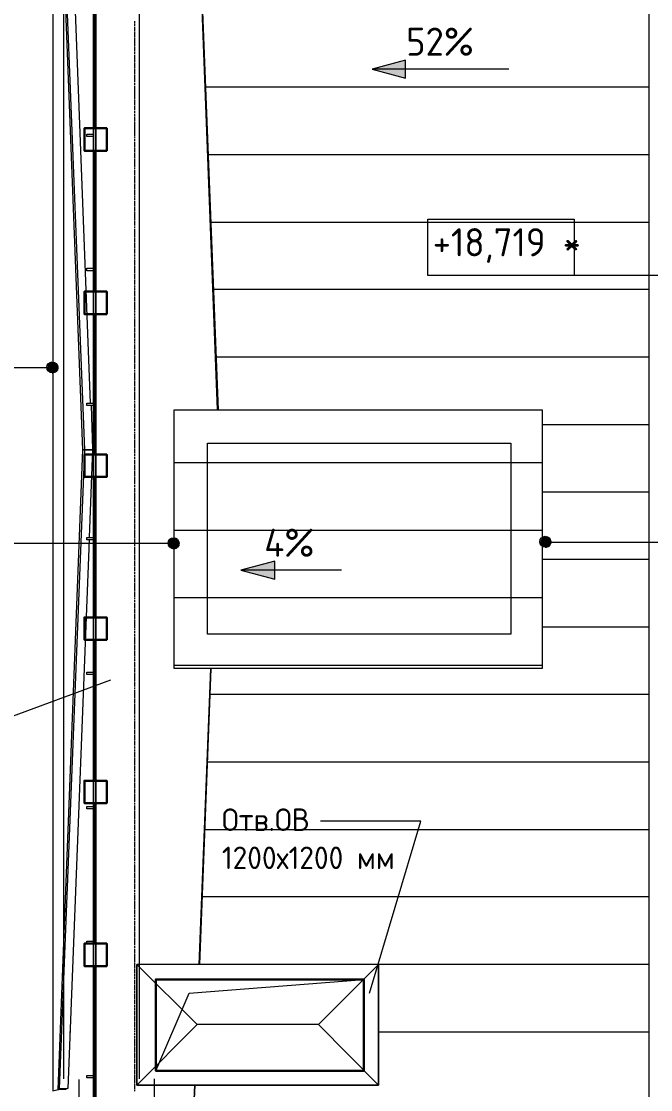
# Model space of a CAD drawing. Header units: millimetres. Extents: x -42533 to 645315, y 3457 to 82611.
# Drawn here: x 536172 to 541773, y 32560 to 42060 of the extents above; entities that cross this region are included whole.
import ezdxf

# ---------------------------------------------------------------- set-up
doc = ezdxf.new("R2010")
doc.units = ezdxf.units.MM
for name, color, linetype, true_color in [('PDF _!ЭОМ.Молниезащита', 7, 'Continuous', 0x954a95), ('PDF _Аннотация', 7, 'Continuous', 0xbababa), ('PDF _Антураж', 7, 'Continuous', 0xbababa), ('PDF _Воздуховоды', 7, 'Continuous', 0xbababa), ('PDF _Крыша', 7, 'Continuous', 0xbababa), ('PDF _Крыша штриховка', 7, 'Continuous', 0xbababa), ('PDF _Обобщенные модели', 7, 'Continuous', 0xbababa), ('PDF _Ограждение', 7, 'Continuous', 0xbababa), ('PDF _Оси', 7, 'Continuous', 0xbababa), ('PDF _Отметки', 7, 'Continuous', 0xbababa), ('PDF _Размеры', 7, 'Continuous', 0xbababa)]:
    doc.layers.add(name, color=color, linetype=linetype, true_color=true_color)
doc.layers.add('PDF _Линии', color=7, linetype='Continuous')
doc.layers.add('PDF _Текст', color=7, linetype='Continuous')
doc.styles.add('PDF GOST Common', font='GOST_Common.ttf')

msp = doc.modelspace()

# ---------------------------------------------------------------- linework, layer by layer
at = {"layer": 'PDF _!ЭОМ.Молниезащита', "color": 5, "lineweight": 30}
for points in [[(536830.8, 41109), (536830.8, 42108.5), (536830.8, 42358.4), (536733.4, 42358.4), (536733.4, 42557.4), (536932.5, 42557.4), (536932.5, 42358.4), (536830.8, 42358.4)], [(536830.8, 39656.2), (536830.8, 40660), (536830.8, 40909.9), (536733.4, 40909.9), (536733.4, 41109), (536932.5, 41109), (536932.5, 40909.9), (536830.8, 40909.9)], [(536830.8, 38207.7), (536830.8, 39207.3), (536830.8, 39457.2), (536733.4, 39457.2), (536733.4, 39656.2), (536932.5, 39656.2), (536932.5, 39457.2), (536830.8, 39457.2)], [(536830.8, 36759.3), (536830.8, 37758.8), (536830.8, 38008.7), (536733.4, 38008.7), (536733.4, 38207.7), (536932.5, 38207.7), (536932.5, 38008.7), (536830.8, 38008.7)], [(536830.8, 35306.5), (536830.8, 36310.3), (536830.8, 36560.2), (536733.4, 36560.2), (536733.4, 36759.3), (536932.5, 36759.3), (536932.5, 36560.2), (536830.8, 36560.2)], [(536830.8, 33858), (536830.8, 34857.6), (536830.8, 35107.5), (536733.4, 35107.5), (536733.4, 35306.5), (536932.5, 35306.5), (536932.5, 35107.5), (536830.8, 35107.5)], [(536830.8, 32409.5), (536830.8, 33409.1), (536830.8, 33659), (536733.4, 33659), (536733.4, 33858), (536932.5, 33858), (536932.5, 33659), (536830.8, 33659)]]:
    msp.add_lwpolyline(points, dxfattribs=at)
at = {"layer": 'PDF _!ЭОМ.Молниезащита', "color": 116, "lineweight": 30, "true_color": 0x136734}
msp.add_circle((543274.8, 33878.4), 12301.6, dxfattribs=at)
at = {"layer": 'PDF _!ЭОМ.Молниезащита', "lineweight": 13}
msp.add_arc((541973.2, 33883.9), 18066.6, 258.64082, 32.4196, dxfattribs=at)
at = {"layer": 'PDF _Аннотация', "color": 8, "lineweight": 20}
msp.add_lwpolyline([(539791.3, 39800.2), (539791.3, 40300), (541091.6, 40300), (541091.6, 39800.2)], close=True, dxfattribs=at)
at = {"layer": 'PDF _Аннотация', "color": 8, "lineweight": 9}
for points in [[(536966.4, 36200.2), (534700.5, 35365.8), (534306.6, 35365.8), (534052.4, 35365.8)], [(539270.4, 33417.6), (539727.8, 34946.5), (539503.3, 34946.5), (538834.2, 34946.5)]]:
    msp.add_lwpolyline(points, dxfattribs=at)
at = {"layer": 'PDF _Антураж', "color": 8, "lineweight": 18}
for points in [[(537919.3, 38605.9), (537699.1, 44336.3), (537699.1, 44429.5)], [(537703.3, 44429.5), (537699.1, 44336.3), (537923.6, 38605.9)], [(536788.5, 38665.2), (536585.2, 43933.9), (536407.3, 43976.3), (536407.3, 44205), (536331.1, 44188.1)], [(536572.5, 32562), (536504.7, 32562), (536504.7, 32570.5), (536500.5, 32566.3), (536504.7, 32566.3), (536513.2, 32566.3), (536737.7, 38250.1), (536720.7, 38250.1), (536737.7, 38250.1), (536805.4, 38250.1), (536737.7, 38250.1), (536513.2, 43921.2), (536585.2, 43921.2)], [(536792.7, 38644), (536805.4, 38254.3), (536775.8, 37470.8)], [(536775.8, 37449.6), (536585.2, 32570.5), (536581, 32570.5)], [(537754.1, 33671.7), (537860, 36306.1), (537758.4, 33671.7)], [(536500.5, 32562), (536504.7, 32562)], [(536581, 32566.3), (536513.2, 32566.3)]]:
    msp.add_lwpolyline(points, dxfattribs=at)
msp.add_lwpolyline([(537860, 28525.7), (537707.6, 32409.5), (537716, 32600.1), (537707.6, 32409.5)], close=True, dxfattribs=at)
at = {"layer": 'PDF _Воздуховоды', "color": 8, "lineweight": 18}
for points in [[(538817.2, 33138), (539350.9, 33671.7), (539350.9, 32600.1), (539350.9, 33671.7), (537199.3, 33671.7), (537199.3, 32600.1), (537199.3, 33671.7), (537737.2, 33138), (537199.3, 32600.1), (539350.9, 32600.1), (538817.2, 33138), (537737.2, 33138)], [(539350.9, 33671.7), (537199.3, 33671.7)], [(539350.9, 32600.1), (537199.3, 32600.1)]]:
    msp.add_lwpolyline(points, dxfattribs=at)
at = {"layer": 'PDF _Крыша', "color": 8, "lineweight": 9}
msp.add_lwpolyline([(540807.8, 36306.1), (537533.9, 36306.1), (537533.9, 38605.9), (540807.8, 38605.9)], close=True, dxfattribs=at)
at = {"layer": 'PDF _Крыша штриховка', "color": 8, "lineweight": 9}
for points in [[(536678.4, 41477.4), (536682.6, 41477.4)], [(537813.4, 41477.4), (541760.8, 41477.4)], [(536699.5, 40876), (536703.8, 40876)], [(537834.6, 40876), (541760.8, 40876)], [(536725, 40274.6), (536729.2, 40274.6)], [(537860, 40274.6), (541760.8, 40274.6)], [(536750.4, 39677.4), (536750.4, 39677.4)], [(537881.2, 39677.4), (541760.8, 39677.4)], [(536771.5, 39076), (536775.8, 39076)], [(537906.6, 39076), (541760.8, 39076)], [(536797, 38474.6), (536797, 38474.6)], [(540807.8, 38474.6), (541760.8, 38474.6)], [(537533.9, 38135.7), (540807.8, 38135.7)], [(536788.5, 37877.4), (536792.7, 37877.4)], [(540807.8, 37877.4), (541760.8, 37877.4)], [(537533.9, 37534.3), (540807.8, 37534.3)], [(536767.3, 37276), (536767.3, 37276)], [(540807.8, 37276), (541760.8, 37276)], [(537533.9, 36937.1), (540807.8, 36937.1)], [(536741.9, 36674.5), (536746.1, 36674.5)], [(540807.8, 36674.5), (541760.8, 36674.5)], [(537533.9, 36335.7), (540807.8, 36335.7)], [(536720.7, 36077.4), (536720.7, 36077.4)], [(537851.6, 36077.4), (541760.8, 36077.4)], [(536695.3, 35475.9), (536699.5, 35475.9)], [(537830.4, 35475.9), (541760.8, 35475.9)], [(536674.1, 34874.5), (536674.1, 34874.5)], [(537805, 34874.5), (541760.8, 34874.5)], [(536648.7, 34277.3), (536653, 34277.3)], [(537783.8, 34277.3), (541760.8, 34277.3)], [(536627.5, 33675.9), (536627.5, 33675.9)], [(537758.4, 33675.9), (541760.8, 33675.9)], [(536602.1, 33074.5), (536606.4, 33074.5)], [(539350.9, 33074.5), (541760.8, 33074.5)]]:
    msp.add_lwpolyline(points, dxfattribs=at)
at = {"layer": 'PDF _Линии', "color": 8, "lineweight": 9}
for points in [[(547211.7, 32858.5), (547097.3, 55602.3), (536547.1, 55670.1), (536547.1, 32655.2)], [(553827.3, 24730.9), (582318.5, 24654.6), (582229.5, 32125.8), (589577.9, 32125.8), (589577.9, 54975.5), (598506, 54975.5), (598785.5, 20686.1), (592369, 20686.1), (592432.5, 12524.6), (585626.3, 12571.2), (585592.4, 14451.7), (550752.4, 14451.7), (550752.4, 12478), (543802.2, 12478), (543764.1, 20783.5), (537415.3, 20800.5), (537356, 32655.2)], [(537224.7, 32655.2), (537224.7, 54895), (546330.7, 54835.7), (546445.1, 32058), (553827.3, 32058)], [(537368.7, 32727.2), (537665.2, 33417.6), (539219.6, 33540.4)], [(536682.6, 32651), (536750.4, 20131.3), (543124.6, 20114.3)]]:
    msp.add_lwpolyline(points, dxfattribs=at)
for points in [[(536500.5, 32562), (536720.7, 38250.1), (536500.5, 43929.7), (536453.9, 43942.4), (536453.9, 32549.3)], [(540528.3, 36611), (537830.4, 36611), (537830.4, 38309.4), (540528.3, 38309.4)]]:
    msp.add_lwpolyline(points, close=True, dxfattribs=at)
at = {"layer": 'PDF _Линии', "color": 8, "lineweight": 30}
msp.add_lwpolyline([(539219.6, 33540.4), (537368.7, 33540.4), (537368.7, 32727.2), (539219.6, 32727.2)], close=True, dxfattribs=at)
at = {"layer": 'PDF _Обобщенные модели', "color": 8, "lineweight": 18}
msp.add_lwpolyline([(542010.7, 24866.4), (541900.5, 24866.4), (541866.7, 24866.4), (541760.8, 24866.4), (541760.8, 50863), (541866.7, 50863), (541900.5, 50863), (542010.7, 50863)], close=True, dxfattribs=at)
at = {"layer": 'PDF _Ограждение', "color": 8, "lineweight": 9}
for points in [[(536813.9, 20499.8), (536813.9, 55458.3), (536835.1, 55458.3), (536835.1, 20512.5), (536835.1, 55458.3), (536813.9, 55458.3), (536813.9, 20499.8), (536822.4, 20499.8)], [(536754.6, 41058.1), (536792.7, 41058.1), (536813.9, 41058.1), (536813.9, 41037), (536792.7, 41037), (536754.6, 41037)], [(536754.6, 39863.8), (536792.7, 39863.8), (536813.9, 39863.8), (536813.9, 39842.6), (536792.7, 39842.6), (536754.6, 39842.6)], [(536754.6, 38665.2), (536792.7, 38665.2), (536813.9, 38665.2), (536813.9, 38644), (536792.7, 38644), (536754.6, 38644)], [(536754.6, 37470.8), (536792.7, 37470.8), (536813.9, 37470.8), (536813.9, 37449.6), (536792.7, 37449.6), (536754.6, 37449.6)], [(536754.6, 36272.2), (536792.7, 36272.2), (536813.9, 36272.2), (536813.9, 36251), (536792.7, 36251), (536754.6, 36251)], [(536754.6, 35077.8), (536792.7, 35077.8), (536813.9, 35077.8), (536813.9, 35056.6), (536792.7, 35056.6), (536754.6, 35056.6)], [(536754.6, 33879.2), (536792.7, 33879.2), (536813.9, 33879.2), (536813.9, 33858), (536792.7, 33858), (536754.6, 33858)], [(536754.6, 32684.8), (536792.7, 32684.8), (536813.9, 32684.8), (536813.9, 32663.7), (536792.7, 32663.7), (536754.6, 32663.7)]]:
    msp.add_lwpolyline(points, close=True, dxfattribs=at)
at = {"layer": 'PDF _Оси', "color": 8, "lineweight": 9}
for points in [[(537182.4, 42045), (537182.4, 42061.9)], [(537182.4, 42040.7), (537182.4, 42040.7)], [(537182.4, 42019.6), (537182.4, 42036.5)], [(537182.4, 42015.3), (537182.4, 42015.3)], [(537182.4, 41994.1), (537182.4, 42011.1)], [(537182.4, 41968.7), (537182.4, 41989.9)], [(537182.4, 41943.3), (537182.4, 41964.5)], [(537182.4, 41917.9), (537182.4, 41939.1)], [(537182.4, 41892.5), (537182.4, 41913.7)], [(537182.4, 41867.1), (537182.4, 41888.3)], [(537182.4, 41841.7), (537182.4, 41862.8)], [(537182.4, 41816.3), (537182.4, 41837.4)], [(537182.4, 41790.8), (537182.4, 41812)], [(537182.4, 41769.7), (537182.4, 41786.6)], [(537182.4, 41765.4), (537182.4, 41765.4)], [(537182.4, 41744.3), (537182.4, 41761.2)], [(537182.4, 41718.8), (537182.4, 41740)], [(537182.4, 41693.4), (537182.4, 41714.6)], [(537182.4, 41668), (537182.4, 41689.2)], [(537182.4, 41642.6), (537182.4, 41663.8)], [(537182.4, 41617.2), (537182.4, 41638.4)], [(537182.4, 41591.8), (537182.4, 41613)], [(537182.4, 41566.4), (537182.4, 41587.5)], [(537182.4, 41541), (537182.4, 41562.1)], [(537182.4, 41519.8), (537182.4, 41536.7)], [(537182.4, 41515.5), (537182.4, 41515.5)], [(537182.4, 41494.4), (537182.4, 41511.3)], [(537182.4, 41490.1), (537182.4, 41490.1)], [(537182.4, 41469), (537182.4, 41485.9)], [(537182.4, 41443.5), (537182.4, 41464.7)], [(537182.4, 41418.1), (537182.4, 41439.3)], [(537182.4, 41392.7), (537182.4, 41413.9)], [(537182.4, 41367.3), (537182.4, 41388.5)], [(537182.4, 41341.9), (537182.4, 41363.1)], [(537182.4, 41316.5), (537182.4, 41337.7)], [(537182.4, 41291.1), (537182.4, 41312.2)], [(537182.4, 41269.9), (537182.4, 41286.8)], [(537182.4, 41265.7), (537182.4, 41265.7)], [(537182.4, 41244.5), (537182.4, 41261.4)], [(537182.4, 41240.2), (537182.4, 41240.2)], [(537182.4, 41219.1), (537182.4, 41236)], [(537182.4, 41193.7), (537182.4, 41214.8)], [(537182.4, 41168.2), (537182.4, 41189.4)], [(537182.4, 41142.8), (537182.4, 41164)], [(537182.4, 41117.4), (537182.4, 41138.6)], [(537182.4, 41092), (537182.4, 41113.2)], [(537182.4, 41066.6), (537182.4, 41087.8)], [(537182.4, 41041.2), (537182.4, 41062.4)], [(537182.4, 41020), (537182.4, 41037)], [(537182.4, 41015.8), (537182.4, 41015.8)], [(537182.4, 40994.6), (537182.4, 41011.5)], [(537182.4, 40990.4), (537182.4, 40990.4)], [(537182.4, 40969.2), (537182.4, 40986.1)], [(537182.4, 40943.8), (537182.4, 40965)], [(537182.4, 40918.4), (537182.4, 40939.5)], [(537182.4, 40893), (537182.4, 40914.1)], [(537182.4, 40867.5), (537182.4, 40888.7)], [(537182.4, 40842.1), (537182.4, 40863.3)], [(537182.4, 40816.7), (537182.4, 40837.9)], [(537182.4, 40791.3), (537182.4, 40812.5)], [(537182.4, 40765.9), (537182.4, 40787.1)], [(537182.4, 40744.7), (537182.4, 40761.7)], [(537182.4, 40740.5), (537182.4, 40740.5)], [(537182.4, 40719.3), (537182.4, 40736.2)], [(537182.4, 40693.9), (537182.4, 40715.1)], [(537182.4, 40668.5), (537182.4, 40689.7)], [(537182.4, 40643.1), (537182.4, 40664.2)], [(537182.4, 40617.7), (537182.4, 40638.8)], [(537182.4, 40592.2), (537182.4, 40613.4)], [(537182.4, 40566.8), (537182.4, 40588)], [(537182.4, 40541.4), (537182.4, 40562.6)], [(537182.4, 40516), (537182.4, 40537.2)], [(537182.4, 40494.8), (537182.4, 40511.8)], [(537182.4, 40490.6), (537182.4, 40490.6)], [(537182.4, 40469.4), (537182.4, 40486.4)], [(537182.4, 40465.2), (537182.4, 40465.2)], [(537182.4, 40444), (537182.4, 40460.9)], [(537182.4, 40418.6), (537182.4, 40439.8)], [(537182.4, 40393.2), (537182.4, 40414.4)], [(537182.4, 40367.8), (537182.4, 40388.9)], [(537182.4, 40342.4), (537182.4, 40363.5)], [(537182.4, 40316.9), (537182.4, 40338.1)], [(537182.4, 40291.5), (537182.4, 40312.7)], [(537182.4, 40266.1), (537182.4, 40287.3)], [(537182.4, 40244.9), (537182.4, 40261.9)], [(537182.4, 40240.7), (537182.4, 40240.7)], [(537182.4, 40219.5), (537182.4, 40236.5)], [(537182.4, 40215.3), (537182.4, 40215.3)], [(537182.4, 40194.1), (537182.4, 40211.1)], [(537182.4, 40168.7), (537182.4, 40189.9)], [(537182.4, 40143.3), (537182.4, 40164.5)], [(537182.4, 40117.9), (537182.4, 40139.1)], [(537182.4, 40092.5), (537182.4, 40113.6)], [(537182.4, 40067.1), (537182.4, 40088.2)], [(537182.4, 40041.6), (537182.4, 40062.8)], [(537182.4, 40016.2), (537182.4, 40037.4)], [(537182.4, 39995.1), (537182.4, 40012)], [(537182.4, 39990.8), (537182.4, 39990.8)], [(537182.4, 39969.6), (537182.4, 39986.6)], [(537182.4, 39965.4), (537182.4, 39965.4)], [(537182.4, 39944.2), (537182.4, 39961.2)], [(537182.4, 39918.8), (537182.4, 39940)], [(537182.4, 39893.4), (537182.4, 39914.6)], [(537182.4, 39868), (537182.4, 39889.2)], [(537182.4, 39842.6), (537182.4, 39863.8)], [(537182.4, 39817.2), (537182.4, 39838.3)], [(537182.4, 39791.8), (537182.4, 39812.9)], [(537182.4, 39766.3), (537182.4, 39787.5)], [(537182.4, 39740.9), (537182.4, 39762.1)], [(537182.4, 39719.8), (537182.4, 39736.7)], [(537182.4, 39715.5), (537182.4, 39715.5)], [(537182.4, 39694.3), (537182.4, 39711.3)], [(537182.4, 39690.1), (537182.4, 39690.1)], [(537182.4, 39668.9), (537182.4, 39685.9)], [(537182.4, 39643.5), (537182.4, 39664.7)], [(537182.4, 39618.1), (537182.4, 39639.3)], [(537182.4, 39592.7), (537182.4, 39613.9)], [(537182.4, 39567.3), (537182.4, 39588.5)], [(537182.4, 39541.9), (537182.4, 39563.1)], [(537182.4, 39516.5), (537182.4, 39537.6)], [(537182.4, 39491.1), (537182.4, 39512.2)], [(537182.4, 39469.9), (537182.4, 39486.8)], [(537182.4, 39465.6), (537182.4, 39465.6)], [(537182.4, 39444.5), (537182.4, 39461.4)], [(537182.4, 39440.2), (537182.4, 39440.2)], [(537182.4, 39419), (537182.4, 39436)], [(537182.4, 39393.6), (537182.4, 39414.8)], [(537182.4, 39368.2), (537182.4, 39389.4)], [(537182.4, 39342.8), (537182.4, 39364)], [(537182.4, 39317.4), (537182.4, 39338.6)], [(537182.4, 39292), (537182.4, 39313.2)], [(537182.4, 39266.6), (537182.4, 39287.8)], [(537182.4, 39241.2), (537182.4, 39262.3)], [(537182.4, 39220), (537182.4, 39236.9)], [(537182.4, 39215.8), (537182.4, 39215.8)], [(537182.4, 39194.6), (537182.4, 39211.5)], [(537182.4, 39190.3), (537182.4, 39190.3)], [(537182.4, 39169.2), (537182.4, 39186.1)], [(537182.4, 39143.8), (537182.4, 39164.9)], [(537182.4, 39118.3), (537182.4, 39139.5)], [(537182.4, 39092.9), (537182.4, 39114.1)], [(537182.4, 39067.5), (537182.4, 39088.7)], [(537182.4, 39042.1), (537182.4, 39063.3)], [(537182.4, 39016.7), (537182.4, 39037.9)], [(537182.4, 38991.3), (537182.4, 39012.5)], [(537182.4, 38970.1), (537182.4, 38987)], [(537182.4, 38965.9), (537182.4, 38965.9)], [(537182.4, 38944.7), (537182.4, 38961.6)], [(537182.4, 38940.5), (537182.4, 38940.5)], [(537182.4, 38919.3), (537182.4, 38936.2)], [(537182.4, 38893.9), (537182.4, 38915)], [(537182.4, 38868.5), (537182.4, 38889.6)], [(537182.4, 38843), (537182.4, 38864.2)], [(537182.4, 38817.6), (537182.4, 38838.8)], [(537182.4, 38792.2), (537182.4, 38813.4)], [(537182.4, 38766.8), (537182.4, 38788)], [(537182.4, 38741.4), (537182.4, 38762.6)], [(537182.4, 38716), (537182.4, 38737.2)], [(537182.4, 38694.8), (537182.4, 38711.7)], [(537182.4, 38690.6), (537182.4, 38690.6)], [(537182.4, 38669.4), (537182.4, 38686.3)], [(537182.4, 38665.2), (537182.4, 38665.2)], [(537182.4, 38644), (537182.4, 38660.9)], [(537182.4, 38618.6), (537182.4, 38639.7)], [(537182.4, 38593.2), (537182.4, 38614.3)], [(537182.4, 38567.7), (537182.4, 38588.9)], [(537182.4, 38542.3), (537182.4, 38563.5)], [(537182.4, 38516.9), (537182.4, 38538.1)], [(537182.4, 38491.5), (537182.4, 38512.7)], [(537182.4, 38466.1), (537182.4, 38487.3)], [(537182.4, 38444.9), (537182.4, 38461.9)], [(537182.4, 38440.7), (537182.4, 38440.7)], [(537182.4, 38419.5), (537182.4, 38436.4)], [(537182.4, 38415.3), (537182.4, 38415.3)], [(537182.4, 38394.1), (537182.4, 38411)], [(537182.4, 38368.7), (537182.4, 38389.9)], [(537182.4, 38343.3), (537182.4, 38364.4)], [(537182.4, 38317.9), (537182.4, 38339)], [(537182.4, 38292.4), (537182.4, 38313.6)], [(537182.4, 38267), (537182.4, 38288.2)], [(537182.4, 38241.6), (537182.4, 38262.8)], [(537182.4, 38216.2), (537182.4, 38237.4)], [(537182.4, 38195), (537182.4, 38212)], [(537182.4, 38190.8), (537182.4, 38190.8)], [(537182.4, 38169.6), (537182.4, 38186.6)], [(537182.4, 38165.4), (537182.4, 38165.4)], [(537182.4, 38144.2), (537182.4, 38161.2)], [(537182.4, 38118.8), (537182.4, 38140)], [(537182.4, 38093.4), (537182.4, 38114.6)], [(537182.4, 38068), (537182.4, 38089.2)], [(537182.4, 38042.6), (537182.4, 38063.7)], [(537182.4, 38017.1), (537182.4, 38038.3)], [(537182.4, 37991.7), (537182.4, 38012.9)], [(537182.4, 37966.3), (537182.4, 37987.5)], [(537182.4, 37945.1), (537182.4, 37962.1)], [(537182.4, 37940.9), (537182.4, 37940.9)], [(537182.4, 37919.7), (537182.4, 37936.7)], [(537182.4, 37915.5), (537182.4, 37915.5)], [(537182.4, 37894.3), (537182.4, 37911.3)], [(537182.4, 37868.9), (537182.4, 37890.1)], [(537182.4, 37843.5), (537182.4, 37864.7)], [(537182.4, 37818.1), (537182.4, 37839.3)], [(537182.4, 37792.7), (537182.4, 37813.9)], [(537182.4, 37767.3), (537182.4, 37788.4)], [(537182.4, 37741.9), (537182.4, 37763)], [(537182.4, 37716.4), (537182.4, 37737.6)], [(537182.4, 37691), (537182.4, 37712.2)], [(537182.4, 37669.9), (537182.4, 37686.8)], [(537182.4, 37665.6), (537182.4, 37665.6)], [(537182.4, 37644.4), (537182.4, 37661.4)], [(537182.4, 37640.2), (537182.4, 37640.2)], [(537182.4, 37619), (537182.4, 37636)], [(537182.4, 37593.6), (537182.4, 37614.8)], [(537182.4, 37568.2), (537182.4, 37589.4)], [(537182.4, 37542.8), (537182.4, 37564)], [(537182.4, 37517.4), (537182.4, 37538.6)], [(537182.4, 37492), (537182.4, 37513.1)], [(537182.4, 37466.6), (537182.4, 37487.7)], [(537182.4, 37441.1), (537182.4, 37462.3)], [(537182.4, 37420), (537182.4, 37436.9)], [(537182.4, 37415.7), (537182.4, 37415.7)], [(537182.4, 37394.6), (537182.4, 37411.5)], [(537182.4, 37390.3), (537182.4, 37390.3)], [(537182.4, 37369.1), (537182.4, 37386.1)], [(537182.4, 37343.7), (537182.4, 37364.9)], [(537182.4, 37318.3), (537182.4, 37339.5)], [(537182.4, 37292.9), (537182.4, 37314.1)], [(537182.4, 37267.5), (537182.4, 37288.7)], [(537182.4, 37242.1), (537182.4, 37263.3)], [(537182.4, 37216.7), (537182.4, 37237.8)], [(537182.4, 37191.3), (537182.4, 37212.4)], [(537182.4, 37170.1), (537182.4, 37187)], [(537182.4, 37165.8), (537182.4, 37165.8)], [(537182.4, 37144.7), (537182.4, 37161.6)], [(537182.4, 37140.4), (537182.4, 37140.4)], [(537182.4, 37119.3), (537182.4, 37136.2)], [(537182.4, 37093.8), (537182.4, 37115)], [(537182.4, 37068.4), (537182.4, 37089.6)], [(537182.4, 37043), (537182.4, 37064.2)], [(537182.4, 37017.6), (537182.4, 37038.8)], [(537182.4, 36992.2), (537182.4, 37013.4)], [(537182.4, 36966.8), (537182.4, 36988)], [(537182.4, 36941.4), (537182.4, 36962.5)], [(537182.4, 36920.2), (537182.4, 36937.1)], [(537182.4, 36916), (537182.4, 36916)], [(537182.4, 36894.8), (537182.4, 36911.7)], [(537182.4, 36890.5), (537182.4, 36890.5)], [(537182.4, 36869.4), (537182.4, 36886.3)], [(537182.4, 36844), (537182.4, 36865.1)], [(537182.4, 36818.5), (537182.4, 36839.7)], [(537182.4, 36793.1), (537182.4, 36814.3)], [(537182.4, 36767.7), (537182.4, 36788.9)], [(537182.4, 36742.3), (537182.4, 36763.5)], [(537182.4, 36716.9), (537182.4, 36738.1)], [(537182.4, 36691.5), (537182.4, 36712.7)], [(537182.4, 36666.1), (537182.4, 36687.3)], [(537182.4, 36644.9), (537182.4, 36661.8)], [(537182.4, 36640.7), (537182.4, 36640.7)], [(537182.4, 36619.5), (537182.4, 36636.4)], [(537182.4, 36615.2), (537182.4, 36615.2)], [(537182.4, 36594.1), (537182.4, 36611)], [(537182.4, 36568.7), (537182.4, 36589.8)], [(537182.4, 36543.2), (537182.4, 36564.4)], [(537182.4, 36517.8), (537182.4, 36539)], [(537182.4, 36492.4), (537182.4, 36513.6)], [(537182.4, 36467), (537182.4, 36488.2)], [(537182.4, 36441.6), (537182.4, 36462.8)], [(537182.4, 36416.2), (537182.4, 36437.4)], [(537182.4, 36395), (537182.4, 36412)], [(537182.4, 36390.8), (537182.4, 36390.8)], [(537182.4, 36369.6), (537182.4, 36386.5)], [(537182.4, 36365.4), (537182.4, 36365.4)], [(537182.4, 36344.2), (537182.4, 36361.1)], [(537182.4, 36318.8), (537182.4, 36340)], [(537182.4, 36293.4), (537182.4, 36314.5)], [(537182.4, 36268), (537182.4, 36289.1)], [(537182.4, 36242.5), (537182.4, 36263.7)], [(537182.4, 36217.1), (537182.4, 36238.3)], [(537182.4, 36191.7), (537182.4, 36212.9)], [(537182.4, 36166.3), (537182.4, 36187.5)], [(537182.4, 36145.1), (537182.4, 36162.1)], [(537182.4, 36140.9), (537182.4, 36140.9)], [(537182.4, 36119.7), (537182.4, 36136.7)], [(537182.4, 36115.5), (537182.4, 36115.5)], [(537182.4, 36094.3), (537182.4, 36111.2)], [(537182.4, 36068.9), (537182.4, 36090.1)], [(537182.4, 36043.5), (537182.4, 36064.7)], [(537182.4, 36018.1), (537182.4, 36039.2)], [(537182.4, 35992.7), (537182.4, 36013.8)], [(537182.4, 35967.2), (537182.4, 35988.4)], [(537182.4, 35941.8), (537182.4, 35963)], [(537182.4, 35916.4), (537182.4, 35937.6)], [(537182.4, 35895.2), (537182.4, 35912.2)], [(537182.4, 35891), (537182.4, 35891)], [(537182.4, 35869.8), (537182.4, 35886.8)], [(537182.4, 35865.6), (537182.4, 35865.6)], [(537182.4, 35844.4), (537182.4, 35861.4)], [(537182.4, 35819), (537182.4, 35840.2)], [(537182.4, 35793.6), (537182.4, 35814.8)], [(537182.4, 35768.2), (537182.4, 35789.4)], [(537182.4, 35742.8), (537182.4, 35763.9)], [(537182.4, 35717.4), (537182.4, 35738.5)], [(537182.4, 35691.9), (537182.4, 35713.1)], [(537182.4, 35666.5), (537182.4, 35687.7)], [(537182.4, 35641.1), (537182.4, 35662.3)], [(537182.4, 35619.9), (537182.4, 35636.9)], [(537182.4, 35615.7), (537182.4, 35615.7)], [(537182.4, 35594.5), (537182.4, 35611.5)], [(537182.4, 35590.3), (537182.4, 35590.3)], [(537182.4, 35569.1), (537182.4, 35586.1)], [(537182.4, 35543.7), (537182.4, 35564.9)], [(537182.4, 35518.3), (537182.4, 35539.5)], [(537182.4, 35492.9), (537182.4, 35514.1)], [(537182.4, 35467.5), (537182.4, 35488.6)], [(537182.4, 35442.1), (537182.4, 35463.2)], [(537182.4, 35416.6), (537182.4, 35437.8)], [(537182.4, 35391.2), (537182.4, 35412.4)], [(537182.4, 35370.1), (537182.4, 35387)], [(537182.4, 35365.8), (537182.4, 35365.8)], [(537182.4, 35344.6), (537182.4, 35361.6)], [(537182.4, 35340.4), (537182.4, 35340.4)], [(537182.4, 35319.2), (537182.4, 35336.2)], [(537182.4, 35293.8), (537182.4, 35315)], [(537182.4, 35268.4), (537182.4, 35289.6)], [(537182.4, 35243), (537182.4, 35264.2)], [(537182.4, 35217.6), (537182.4, 35238.8)], [(537182.4, 35192.2), (537182.4, 35213.3)], [(537182.4, 35166.8), (537182.4, 35187.9)], [(537182.4, 35141.3), (537182.4, 35162.5)], [(537182.4, 35120.2), (537182.4, 35137.1)], [(537182.4, 35115.9), (537182.4, 35115.9)], [(537182.4, 35094.8), (537182.4, 35111.7)], [(537182.4, 35090.5), (537182.4, 35090.5)], [(537182.4, 35069.3), (537182.4, 35086.3)], [(537182.4, 35043.9), (537182.4, 35065.1)], [(537182.4, 35018.5), (537182.4, 35039.7)], [(537182.4, 34993.1), (537182.4, 35014.3)], [(537182.4, 34967.7), (537182.4, 34988.9)], [(537182.4, 34942.3), (537182.4, 34963.5)], [(537182.4, 34916.9), (537182.4, 34938.1)], [(537182.4, 34891.5), (537182.4, 34912.6)], [(537182.4, 34870.3), (537182.4, 34887.2)], [(537182.4, 34866.1), (537182.4, 34866.1)], [(537182.4, 34844.9), (537182.4, 34861.8)], [(537182.4, 34840.6), (537182.4, 34840.6)], [(537182.4, 34819.5), (537182.4, 34836.4)], [(537182.4, 34794), (537182.4, 34815.2)], [(537182.4, 34768.6), (537182.4, 34789.8)], [(537182.4, 34743.2), (537182.4, 34764.4)], [(537182.4, 34717.8), (537182.4, 34739)], [(537182.4, 34692.4), (537182.4, 34713.6)], [(537182.4, 34667), (537182.4, 34688.2)], [(537182.4, 34641.6), (537182.4, 34662.8)], [(537182.4, 34616.2), (537182.4, 34637.3)], [(537182.4, 34595), (537182.4, 34611.9)], [(537182.4, 34590.8), (537182.4, 34590.8)], [(537182.4, 34569.6), (537182.4, 34586.5)], [(537182.4, 34565.3), (537182.4, 34565.3)], [(537182.4, 34544.2), (537182.4, 34561.1)], [(537182.4, 34518.8), (537182.4, 34539.9)], [(537182.4, 34493.3), (537182.4, 34514.5)], [(537182.4, 34467.9), (537182.4, 34489.1)], [(537182.4, 34442.5), (537182.4, 34463.7)], [(537182.4, 34417.1), (537182.4, 34438.3)], [(537182.4, 34391.7), (537182.4, 34412.9)], [(537182.4, 34366.3), (537182.4, 34387.5)], [(537182.4, 34345.1), (537182.4, 34362)], [(537182.4, 34340.9), (537182.4, 34340.9)], [(537182.4, 34319.7), (537182.4, 34336.6)], [(537182.4, 34315.5), (537182.4, 34315.5)], [(537182.4, 34294.3), (537182.4, 34311.2)], [(537182.4, 34268.9), (537182.4, 34290)], [(537182.4, 34243.5), (537182.4, 34264.6)], [(537182.4, 34218), (537182.4, 34239.2)], [(537182.4, 34192.6), (537182.4, 34213.8)], [(537182.4, 34167.2), (537182.4, 34188.4)], [(537182.4, 34141.8), (537182.4, 34163)], [(537182.4, 34116.4), (537182.4, 34137.6)], [(537182.4, 34095.2), (537182.4, 34112.2)], [(537182.4, 34091), (537182.4, 34091)], [(537182.4, 34069.8), (537182.4, 34086.7)], [(537182.4, 34065.6), (537182.4, 34065.6)], [(537182.4, 34044.4), (537182.4, 34061.3)], [(537182.4, 34019), (537182.4, 34040.2)], [(537182.4, 33993.6), (537182.4, 34014.7)], [(537182.4, 33968.2), (537182.4, 33989.3)], [(537182.4, 33942.7), (537182.4, 33963.9)], [(537182.4, 33917.3), (537182.4, 33938.5)], [(537182.4, 33891.9), (537182.4, 33913.1)], [(537182.4, 33866.5), (537182.4, 33887.7)], [(537182.4, 33845.3), (537182.4, 33862.3)], [(537182.4, 33841.1), (537182.4, 33841.1)], [(537182.4, 33819.9), (537182.4, 33836.9)], [(537182.4, 33815.7), (537182.4, 33815.7)], [(537182.4, 33794.5), (537182.4, 33811.4)], [(537182.4, 33769.1), (537182.4, 33790.3)], [(537182.4, 33743.7), (537182.4, 33764.9)], [(537182.4, 33718.3), (537182.4, 33739.4)], [(537182.4, 33692.9), (537182.4, 33714)], [(537182.4, 33667.4), (537182.4, 33688.6)], [(537182.4, 33642), (537182.4, 33663.2)], [(537182.4, 33616.6), (537182.4, 33637.8)], [(537182.4, 33591.2), (537182.4, 33612.4)], [(537182.4, 33570), (537182.4, 33587)], [(537182.4, 33565.8), (537182.4, 33565.8)], [(537182.4, 33544.6), (537182.4, 33561.6)], [(537182.4, 33540.4), (537182.4, 33540.4)], [(537182.4, 33519.2), (537182.4, 33536.2)], [(537182.4, 33493.8), (537182.4, 33515)], [(537182.4, 33468.4), (537182.4, 33489.6)], [(537182.4, 33443), (537182.4, 33464.2)], [(537182.4, 33417.6), (537182.4, 33438.7)], [(537182.4, 33392.1), (537182.4, 33413.3)], [(537182.4, 33366.7), (537182.4, 33387.9)], [(537182.4, 33341.3), (537182.4, 33362.5)], [(537182.4, 33320.1), (537182.4, 33337.1)], [(537182.4, 33315.9), (537182.4, 33315.9)], [(537182.4, 33294.7), (537182.4, 33311.7)], [(537182.4, 33290.5), (537182.4, 33290.5)], [(537182.4, 33269.3), (537182.4, 33286.3)], [(537182.4, 33243.9), (537182.4, 33265.1)], [(537182.4, 33218.5), (537182.4, 33239.7)], [(537182.4, 33193.1), (537182.4, 33214.3)], [(537182.4, 33167.7), (537182.4, 33188.9)], [(537182.4, 33142.3), (537182.4, 33163.4)], [(537182.4, 33116.9), (537182.4, 33138)], [(537182.4, 33091.4), (537182.4, 33112.6)], [(537182.4, 33070.3), (537182.4, 33087.2)], [(537182.4, 33066), (537182.4, 33066)], [(537182.4, 33044.9), (537182.4, 33061.8)], [(537182.4, 33040.6), (537182.4, 33040.6)], [(537182.4, 33019.4), (537182.4, 33036.4)], [(537182.4, 32994), (537182.4, 33015.2)], [(537182.4, 32968.6), (537182.4, 32989.8)], [(537182.4, 32943.2), (537182.4, 32964.4)], [(537182.4, 32917.8), (537182.4, 32939)], [(537182.4, 32892.4), (537182.4, 32913.6)], [(537182.4, 32867), (537182.4, 32888.1)], [(537182.4, 32841.6), (537182.4, 32862.7)], [(537182.4, 32816.1), (537182.4, 32837.3)], [(537182.4, 32795), (537182.4, 32811.9)], [(537182.4, 32790.7), (537182.4, 32790.7)], [(537182.4, 32769.6), (537182.4, 32786.5)], [(537182.4, 32744.1), (537182.4, 32765.3)], [(537182.4, 32718.7), (537182.4, 32739.9)], [(537182.4, 32693.3), (537182.4, 32714.5)], [(537182.4, 32667.9), (537182.4, 32689.1)], [(537182.4, 32642.5), (537182.4, 32663.7)], [(537182.4, 32617.1), (537182.4, 32638.3)], [(537182.4, 32591.7), (537182.4, 32612.8)], [(537182.4, 32566.3), (537182.4, 32587.4)], [(537182.4, 32545.1), (537182.4, 32562)]]:
    msp.add_lwpolyline(points, dxfattribs=at)
at = {"layer": 'PDF _Отметки', "color": 8, "lineweight": 20}
for points in [[(541938.7, 39800.2), (541083.1, 39800.2), (540443.6, 39800.2)], [(536453.9, 38978.6), (535572.9, 38978.6), (533789.9, 38978.6)], [(537533.9, 37415.7), (534238.8, 37415.7), (533768.7, 37415.7)], [(540841.7, 37428.4), (542281.7, 37428.4), (542722.2, 37428.4)]]:
    msp.add_lwpolyline(points, dxfattribs=at)
at = {"layer": 'PDF _Отметки', "color": 8, "lineweight": 0}
msp.add_lwpolyline([(536458.1, 38932), (536445.4, 38932), (536458.1, 38932)], dxfattribs=at)
at = {"layer": 'PDF _Отметки', "lineweight": 9}
for centre in [(536447.2, 38982.2), (537527.2, 37419.3), (540835.2, 37432)]:
    msp.add_circle(centre, 48.7, dxfattribs=at)
at = {"layer": 'PDF _Отметки', "transparency": 33554559}
for points in [[(536407.3, 38991.3), (536504.7, 38982.8), (536403.1, 38982.8)], [(536504.7, 38982.8), (536403.1, 38982.8), (536504.7, 38978.6)], [(536403.1, 38982.8), (536504.7, 38978.6), (536403.1, 38978.6)], [(536504.7, 38978.6), (536403.1, 38978.6), (536504.7, 38974.3)], [(536403.1, 38978.6), (536504.7, 38974.3), (536403.1, 38974.3)], [(536504.7, 38974.3), (536403.1, 38974.3), (536504.7, 38970.1)], [(536403.1, 38974.3), (536504.7, 38970.1), (536407.3, 38970.1)], [(536411.5, 39004), (536500.5, 38999.8), (536407.3, 38999.8)], [(536500.5, 38999.8), (536407.3, 38999.8), (536500.5, 38995.5)], [(536407.3, 38999.8), (536500.5, 38995.5), (536407.3, 38995.5)], [(536500.5, 38995.5), (536407.3, 38995.5), (536504.7, 38991.3)], [(536407.3, 38995.5), (536504.7, 38991.3), (536407.3, 38991.3)], [(536504.7, 38991.3), (536407.3, 38991.3), (536504.7, 38982.8)], [(536504.7, 38970.1), (536407.3, 38970.1), (536500.5, 38965.9)], [(536407.3, 38970.1), (536500.5, 38965.9), (536407.3, 38965.9)], [(536500.5, 38965.9), (536407.3, 38965.9), (536500.5, 38961.6)], [(536407.3, 38965.9), (536500.5, 38961.6), (536407.3, 38961.6)], [(536500.5, 38961.6), (536407.3, 38961.6), (536500.5, 38957.4)], [(536407.3, 38961.6), (536500.5, 38957.4), (536411.5, 38957.4)], [(536415.8, 39012.5), (536496.2, 39008.2), (536411.5, 39008.2)], [(536496.2, 39008.2), (536411.5, 39008.2), (536500.5, 39004)], [(536411.5, 39008.2), (536500.5, 39004), (536411.5, 39004)], [(536500.5, 39004), (536411.5, 39004), (536500.5, 38999.8)], [(536500.5, 38957.4), (536411.5, 38957.4), (536496.2, 38953.2)], [(536411.5, 38957.4), (536496.2, 38953.2), (536411.5, 38953.2)], [(536496.2, 38953.2), (536411.5, 38953.2), (536492, 38948.9)], [(536411.5, 38953.2), (536492, 38948.9), (536415.8, 38948.9)], [(536492, 39012.5), (536420, 39012.5), (536415.8, 39012.5)], [(536492, 39012.5), (536415.8, 39012.5), (536496.2, 39008.2)], [(536424.2, 39020.9), (536487.8, 39016.7), (536420, 39016.7)], [(536487.8, 39016.7), (536420, 39016.7), (536492, 39012.5)], [(536420, 39016.7), (536492, 39012.5), (536420, 39012.5)], [(536420, 39012.5), (536492, 39012.5), (536492, 39012.5)], [(536428.5, 39025.2), (536483.5, 39020.9), (536424.2, 39020.9)], [(536483.5, 39020.9), (536424.2, 39020.9), (536487.8, 39016.7)], [(536432.7, 39025.2), (536479.3, 39025.2), (536428.5, 39025.2)], [(536479.3, 39025.2), (536428.5, 39025.2), (536483.5, 39020.9)], [(536437, 39025.2), (536475.1, 39025.2), (536432.7, 39025.2)], [(536475.1, 39025.2), (536432.7, 39025.2), (536479.3, 39025.2)], [(536445.4, 39029.4), (536470.8, 39025.2), (536437, 39025.2)], [(536470.8, 39025.2), (536437, 39025.2), (536475.1, 39025.2)], [(536458.1, 39029.4), (536445.4, 39029.4), (536445.4, 39029.4)], [(536466.6, 39029.4), (536466.6, 39029.4), (536445.4, 39029.4)], [(536466.6, 39029.4), (536445.4, 39029.4), (536458.1, 39029.4)], [(536466.6, 39029.4), (536445.4, 39029.4), (536470.8, 39025.2)], [(536492, 38948.9), (536415.8, 38948.9), (536492, 38944.7)], [(536415.8, 38948.9), (536492, 38944.7), (536420, 38944.7)], [(536492, 38944.7), (536420, 38944.7), (536487.8, 38940.5)], [(536420, 38944.7), (536487.8, 38940.5), (536420, 38940.5)], [(536487.8, 38940.5), (536420, 38940.5), (536483.5, 38940.5)], [(536420, 38940.5), (536483.5, 38940.5), (536424.2, 38940.5)], [(536483.5, 38940.5), (536424.2, 38940.5), (536479.3, 38936.2)], [(536424.2, 38940.5), (536479.3, 38936.2), (536428.5, 38936.2)], [(536479.3, 38936.2), (536428.5, 38936.2), (536475.1, 38936.2)], [(536428.5, 38936.2), (536475.1, 38936.2), (536432.7, 38936.2)], [(536475.1, 38936.2), (536432.7, 38936.2), (536470.8, 38932)], [(536432.7, 38936.2), (536470.8, 38932), (536437, 38932)], [(536470.8, 38932), (536437, 38932), (536466.6, 38932)], [(536437, 38932), (536466.6, 38932), (536445.4, 38932)], [(536466.6, 38932), (536458.1, 38932), (536445.4, 38932)], [(536445.4, 38932), (536458.1, 38932), (536458.1, 38927.7)], [(537487.3, 37432.7), (537580.5, 37428.4), (537483.1, 37428.4)], [(537491.6, 37441.1), (537576.3, 37436.9), (537487.3, 37436.9)], [(537576.3, 37436.9), (537487.3, 37436.9), (537580.5, 37432.7)], [(537487.3, 37436.9), (537580.5, 37432.7), (537487.3, 37432.7)], [(537580.5, 37432.7), (537487.3, 37432.7), (537580.5, 37428.4)], [(537495.8, 37449.6), (537572, 37445.4), (537491.6, 37445.4)], [(537572, 37445.4), (537491.6, 37445.4), (537576.3, 37441.1)], [(537491.6, 37445.4), (537576.3, 37441.1), (537491.6, 37441.1)], [(537576.3, 37441.1), (537491.6, 37441.1), (537576.3, 37436.9)], [(537500, 37453.8), (537567.8, 37449.6), (537495.8, 37449.6)], [(537567.8, 37449.6), (537495.8, 37449.6), (537572, 37445.4)], [(537504.3, 37453.8), (537563.6, 37453.8), (537500, 37453.8)], [(537563.6, 37453.8), (537500, 37453.8), (537567.8, 37449.6)], [(537508.5, 37458.1), (537559.3, 37453.8), (537504.3, 37453.8)], [(537559.3, 37453.8), (537504.3, 37453.8), (537563.6, 37453.8)], [(537555.1, 37458.1), (537512.7, 37458.1), (537508.5, 37458.1)], [(537555.1, 37458.1), (537508.5, 37458.1), (537559.3, 37453.8)], [(537517, 37462.3), (537555.1, 37458.1), (537512.7, 37458.1)], [(537512.7, 37458.1), (537555.1, 37458.1), (537555.1, 37458.1)], [(537521.2, 37462.3), (537546.6, 37462.3), (537517, 37462.3)], [(537546.6, 37462.3), (537517, 37462.3), (537555.1, 37458.1)], [(537525.4, 37462.3), (537542.4, 37462.3), (537521.2, 37462.3)], [(537542.4, 37462.3), (537521.2, 37462.3), (537546.6, 37462.3)], [(537533.9, 37466.6), (537538.1, 37462.3), (537525.4, 37462.3)], [(537538.1, 37462.3), (537525.4, 37462.3), (537542.4, 37462.3)], [(540795.1, 37436.9), (540892.5, 37432.7), (540790.9, 37432.7)], [(540892.5, 37432.7), (540790.9, 37432.7), (540892.5, 37428.4)], [(540790.9, 37432.7), (540892.5, 37428.4), (540790.9, 37428.4)], [(540799.4, 37449.6), (540888.3, 37445.4), (540795.1, 37445.4)], [(540888.3, 37445.4), (540795.1, 37445.4), (540888.3, 37441.1)], [(540795.1, 37445.4), (540888.3, 37441.1), (540795.1, 37441.1)], [(540888.3, 37441.1), (540795.1, 37441.1), (540892.5, 37436.9)], [(540795.1, 37441.1), (540892.5, 37436.9), (540795.1, 37436.9)], [(540892.5, 37436.9), (540795.1, 37436.9), (540892.5, 37432.7)], [(540803.6, 37458.1), (540884.1, 37453.8), (540799.4, 37453.8)], [(540884.1, 37453.8), (540799.4, 37453.8), (540884.1, 37449.6)], [(540799.4, 37453.8), (540884.1, 37449.6), (540799.4, 37449.6)], [(540884.1, 37449.6), (540799.4, 37449.6), (540888.3, 37445.4)], [(540807.8, 37462.3), (540879.8, 37458.1), (540803.6, 37458.1)], [(540879.8, 37458.1), (540803.6, 37458.1), (540884.1, 37453.8)], [(540812.1, 37470.8), (540875.6, 37466.6), (540807.8, 37466.6)], [(540875.6, 37466.6), (540807.8, 37466.6), (540879.8, 37462.3)], [(540807.8, 37466.6), (540879.8, 37462.3), (540807.8, 37462.3)], [(540879.8, 37462.3), (540807.8, 37462.3), (540879.8, 37458.1)], [(540816.3, 37470.8), (540871.4, 37470.8), (540812.1, 37470.8)], [(540871.4, 37470.8), (540812.1, 37470.8), (540875.6, 37466.6)], [(540820.5, 37475), (540867.1, 37470.8), (540816.3, 37470.8)], [(540867.1, 37470.8), (540816.3, 37470.8), (540871.4, 37470.8)], [(540824.8, 37475), (540862.9, 37475), (540820.5, 37475)], [(540862.9, 37475), (540820.5, 37475), (540867.1, 37470.8)], [(540833.2, 37479.3), (540858.7, 37475), (540824.8, 37475)], [(540858.7, 37475), (540824.8, 37475), (540862.9, 37475)], [(540845.9, 37479.3), (540833.2, 37479.3), (540833.2, 37479.3)], [(540854.4, 37479.3), (540854.4, 37479.3), (540833.2, 37479.3)], [(540854.4, 37479.3), (540833.2, 37479.3), (540845.9, 37479.3)], [(540854.4, 37479.3), (540833.2, 37479.3), (540858.7, 37475)], [(537580.5, 37428.4), (537483.1, 37428.4), (537580.5, 37424.2)], [(537483.1, 37428.4), (537580.5, 37424.2), (537483.1, 37424.2)], [(537580.5, 37424.2), (537483.1, 37424.2), (537580.5, 37420)], [(537483.1, 37424.2), (537580.5, 37420), (537483.1, 37420)], [(537580.5, 37420), (537483.1, 37420), (537580.5, 37415.7)], [(537483.1, 37420), (537580.5, 37415.7), (537483.1, 37415.7)], [(537580.5, 37415.7), (537483.1, 37415.7), (537580.5, 37411.5)], [(537483.1, 37415.7), (537580.5, 37411.5), (537483.1, 37411.5)], [(537580.5, 37411.5), (537483.1, 37411.5), (537580.5, 37403)], [(537483.1, 37411.5), (537580.5, 37403), (537483.1, 37403)], [(537580.5, 37403), (537483.1, 37403), (537580.5, 37398.8)], [(537483.1, 37403), (537580.5, 37398.8), (537483.1, 37398.8)], [(537580.5, 37398.8), (537483.1, 37398.8), (537580.5, 37394.6)], [(537483.1, 37398.8), (537580.5, 37394.6), (537487.3, 37394.6)], [(537580.5, 37394.6), (537487.3, 37394.6), (537576.3, 37390.3)], [(537487.3, 37394.6), (537576.3, 37390.3), (537487.3, 37390.3)], [(537576.3, 37390.3), (537487.3, 37390.3), (537576.3, 37386.1)], [(537487.3, 37390.3), (537576.3, 37386.1), (537491.6, 37386.1)], [(537576.3, 37386.1), (537491.6, 37386.1), (537572, 37381.8)], [(537491.6, 37386.1), (537572, 37381.8), (537491.6, 37381.8)], [(537572, 37381.8), (537491.6, 37381.8), (537567.8, 37381.8)], [(537491.6, 37381.8), (537567.8, 37381.8), (537495.8, 37381.8)], [(537567.8, 37381.8), (537495.8, 37381.8), (537563.6, 37377.6)], [(537495.8, 37381.8), (537563.6, 37377.6), (537500, 37377.6)], [(537563.6, 37377.6), (537500, 37377.6), (537559.3, 37373.4)], [(537500, 37377.6), (537559.3, 37373.4), (537504.3, 37373.4)], [(537559.3, 37373.4), (537504.3, 37373.4), (537555.1, 37369.1)], [(537504.3, 37373.4), (537555.1, 37369.1), (537508.5, 37369.1)], [(537555.1, 37369.1), (537508.5, 37369.1), (537512.7, 37369.1)], [(537508.5, 37369.1), (537555.1, 37369.1), (537555.1, 37369.1)], [(537555.1, 37369.1), (537512.7, 37369.1), (537546.6, 37369.1)], [(537512.7, 37369.1), (537546.6, 37369.1), (537517, 37369.1)], [(537546.6, 37369.1), (537517, 37369.1), (537542.4, 37364.9)], [(537517, 37369.1), (537542.4, 37364.9), (537521.2, 37364.9)], [(537521.2, 37364.9), (537525.4, 37364.9), (537538.1, 37364.9)], [(537521.2, 37364.9), (537542.4, 37364.9), (537538.1, 37364.9)], [(537525.4, 37364.9), (537538.1, 37364.9), (537533.9, 37364.9)], [(540892.5, 37428.4), (540790.9, 37428.4), (540892.5, 37424.2)], [(540790.9, 37428.4), (540892.5, 37424.2), (540790.9, 37424.2)], [(540892.5, 37424.2), (540790.9, 37424.2), (540892.5, 37420)], [(540790.9, 37424.2), (540892.5, 37420), (540795.1, 37420)], [(540892.5, 37420), (540795.1, 37420), (540888.3, 37415.7)], [(540795.1, 37420), (540888.3, 37415.7), (540795.1, 37415.7)], [(540888.3, 37415.7), (540795.1, 37415.7), (540888.3, 37411.5)], [(540795.1, 37415.7), (540888.3, 37411.5), (540795.1, 37411.5)], [(540888.3, 37411.5), (540795.1, 37411.5), (540884.1, 37407.3)], [(540795.1, 37411.5), (540884.1, 37407.3), (540799.4, 37407.3)], [(540884.1, 37407.3), (540799.4, 37407.3), (540884.1, 37403)], [(540799.4, 37407.3), (540884.1, 37403), (540799.4, 37403)], [(540884.1, 37403), (540799.4, 37403), (540879.8, 37398.8)], [(540799.4, 37403), (540879.8, 37398.8), (540803.6, 37398.8)], [(540879.8, 37398.8), (540803.6, 37398.8), (540879.8, 37394.6)], [(540803.6, 37398.8), (540879.8, 37394.6), (540807.8, 37394.6)], [(540879.8, 37394.6), (540807.8, 37394.6), (540875.6, 37390.3)], [(540807.8, 37394.6), (540875.6, 37390.3), (540807.8, 37390.3)], [(540875.6, 37390.3), (540807.8, 37390.3), (540871.4, 37386.1)], [(540807.8, 37390.3), (540871.4, 37386.1), (540812.1, 37386.1)], [(540871.4, 37386.1), (540812.1, 37386.1), (540867.1, 37386.1)], [(540812.1, 37386.1), (540867.1, 37386.1), (540816.3, 37386.1)], [(540867.1, 37386.1), (540816.3, 37386.1), (540862.9, 37381.8)], [(540816.3, 37386.1), (540862.9, 37381.8), (540820.5, 37381.8)], [(540862.9, 37381.8), (540820.5, 37381.8), (540858.7, 37381.8)], [(540820.5, 37381.8), (540858.7, 37381.8), (540824.8, 37381.8)], [(540858.7, 37381.8), (540824.8, 37381.8), (540854.4, 37381.8)], [(540824.8, 37381.8), (540854.4, 37381.8), (540833.2, 37381.8)], [(540845.9, 37377.6), (540833.2, 37377.6), (540833.2, 37381.8)], [(540833.2, 37381.8), (540854.4, 37381.8), (540845.9, 37377.6)], [(540845.9, 37377.6), (540845.9, 37377.6), (540833.2, 37377.6)]]:
    msp.add_solid(points, dxfattribs=at)
at = {"layer": 'PDF _Размеры', "lineweight": 9}
for points in [[(539295.8, 41634.1), (539592.3, 41553.7), (539592.3, 41714.6)], [(538126.9, 37178.6), (538427.6, 37098.1), (538427.6, 37259)]]:
    msp.add_lwpolyline(points, close=True, dxfattribs=at)
at = {"layer": 'PDF _Размеры', "lineweight": 20}
for points in [[(540511.4, 41634.1), (539295.8, 41634.1)], [(539020.5, 37178.6), (538126.9, 37178.6)]]:
    msp.add_lwpolyline(points, dxfattribs=at)
at = {"layer": 'PDF _Размеры', "transparency": 33554559}
for points in [[(539592.3, 41714.6), (539592.3, 41634.1), (539295.8, 41634.1)], [(539592.3, 41634.1), (539295.8, 41634.1), (539592.3, 41553.7)], [(538427.6, 37259), (538427.6, 37178.6), (538126.9, 37178.6)], [(538427.6, 37178.6), (538126.9, 37178.6), (538427.6, 37098.1)]]:
    msp.add_solid(points, dxfattribs=at)

# ---------------------------------------------------------------- texts
at = {"layer": 'PDF _Текст', "color": 7, "attachment_point": 4, "style": 'PDF GOST Common'}
for s, insert, char_height in [('52%', (539596.3, 41879), 250.03), ('+18,719 *', (539833.5, 40066.2), 250.03), ('4%', (538334.1, 37423.2), 250.03), ('Отв.ОВ', (537957.1, 34960.3), 200.02), ('1200х1200 мм', (537957.1, 34621.5), 200.023)]:
    msp.add_mtext(s, dxfattribs=dict(at, insert=insert, char_height=char_height))

doc.saveas('drawing.dxf')
